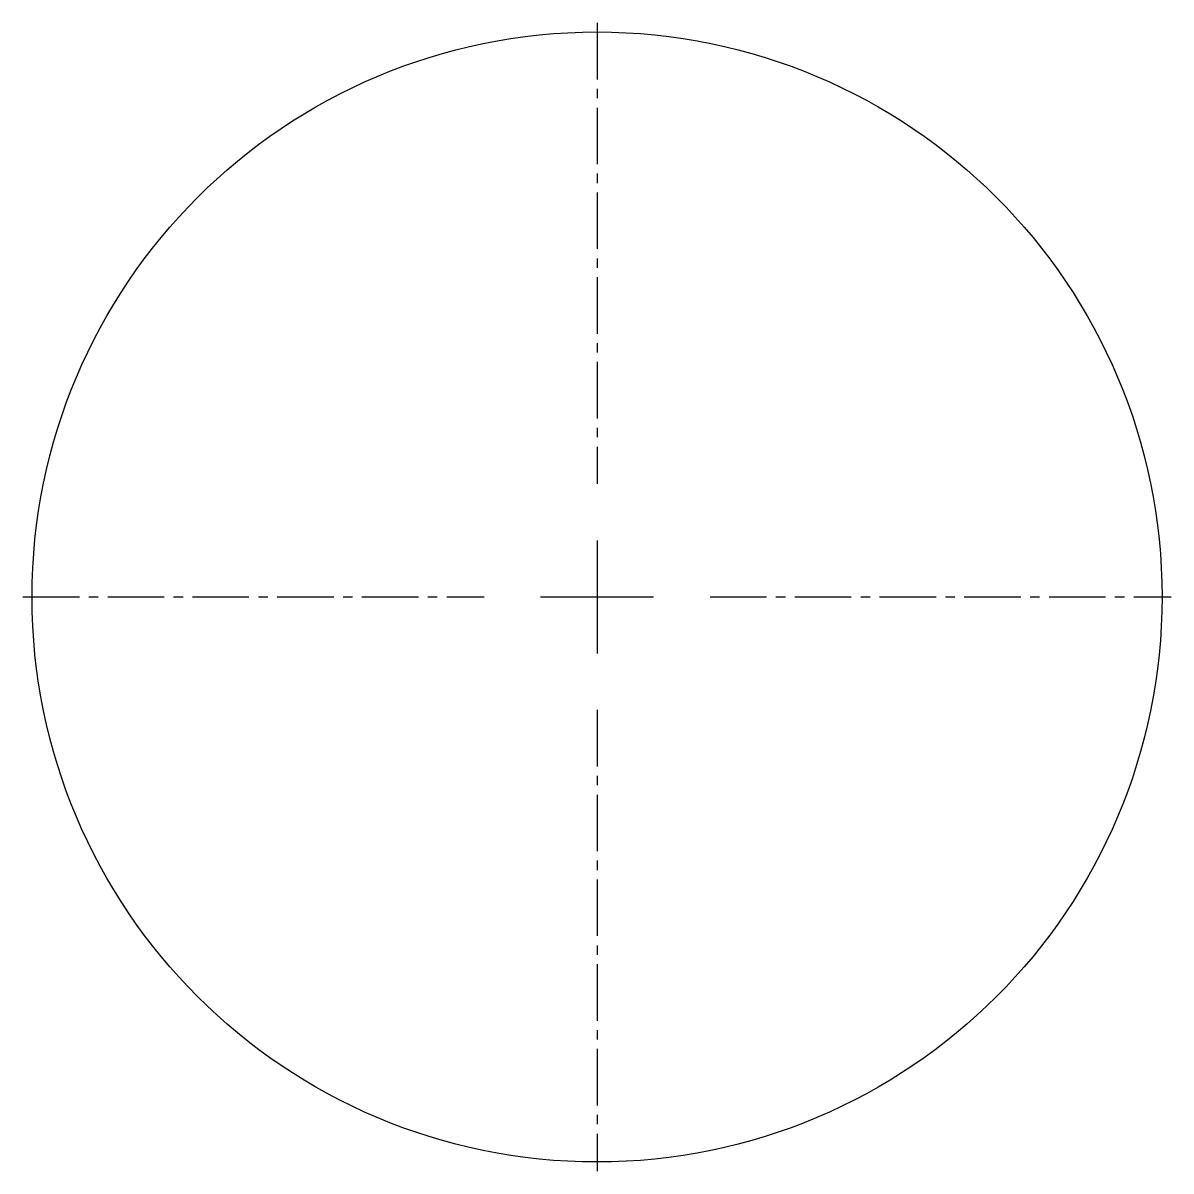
# Model space of a CAD drawing. Header units: inches. Extents: x 203.6 to 218.9, y -183.2 to -167.9.
import ezdxf

# ---------------------------------------------------------------- set-up
doc = ezdxf.new("R2010")
doc.units = ezdxf.units.IN
doc.header["$MEASUREMENT"] = 0
doc.linetypes.add('CENTER2', pattern=[1.125, 0.75, -0.125, 0.125, -0.125])
doc.layers.add('E301-Electrical-attic', color=7, linetype='Continuous', lineweight=9, true_color=0xffa912)

# ---------------------------------------------------------------- blocks, each defined once
blk = doc.blocks.new('*U1')
at = {"layer": 'E301-Electrical-attic', "color": 0, "linetype": 'CENTER2', "lineweight": -3, "transparency": 16777216}
for p, q in [((0, 1.5), (0, 7.62)), ((-7.62, 0), (-1.5, 0)), ((1.5, 0), (7.62, 0)), ((0, -7.62), (0, -1.5))]:
    blk.add_line(p, q, dxfattribs=at)
at = {"layer": 'E301-Electrical-attic', "color": 0, "linetype": 'Continuous', "lineweight": -3, "transparency": 16777216}
for p, q in [((0, -0.75), (0, 0.75)), ((-0.75, 0), (0.75, 0))]:
    blk.add_line(p, q, dxfattribs=at)

msp = doc.modelspace()

# ---------------------------------------------------------------- linework, layer by layer
at = {"layer": 'E301-Electrical-attic', "lineweight": -3}
msp.add_circle((211.266, -175.538), 7.5, dxfattribs=at)

# ---------------------------------------------------------------- block references
at = {"layer": 'E301-Electrical-attic', "linetype": 'CENTER2', "lineweight": -3, "rotation": 270}
msp.add_blockref('*U1', (211.266, -175.538), dxfattribs=at)

doc.saveas('drawing.dxf')
